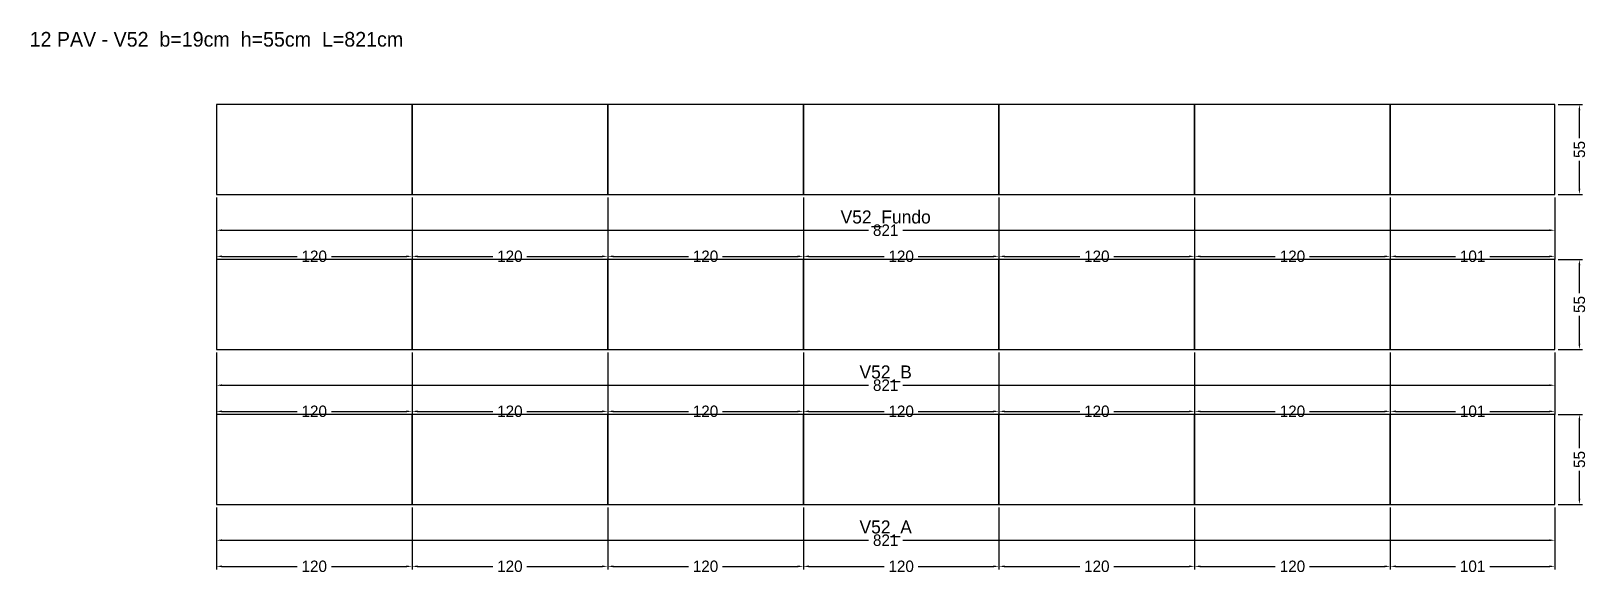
# Model space of a CAD drawing. Header units: metres. Extents: x -114 to 841, y -43 to 290.
import ezdxf

# ---------------------------------------------------------------- set-up
doc = ezdxf.new("R2010")
doc.units = ezdxf.units.M
for name, color, linetype in [('COTA', 3, 'Continuous'), ('NOMENCLATURA', 2, 'Continuous'), ('Paineis', 7, 'Continuous'), ('Texto Secao', 2, 'Continuous')]:
    doc.layers.add(name, color=color, linetype=linetype)
doc.dimstyles.new('COTA_VIG', dxfattribs={"dimtxt": 7, "dimasz": 3.5, "dimexe": 2, "dimexo": 2, "dimgap": 1.5, "dimtad": 1, "dimdec": 1, "dimcen": 2.5, "dimclrd": 3, "dimclre": 3, "dimclrt": 3, "dimazin": 3, "dimtfac": 1, "dimtmove": 0, "dimatfit": 3})

# ---------------------------------------------------------------- blocks, each defined once
blk = doc.blocks.new('_CLOSEDFILLED')
at = {"color": 0, "linetype": 'BYBLOCK'}
blk.add_solid([(-1, 0.16), (0, 0), (-1, -0.16)], dxfattribs=at)
blk = doc.blocks.new('*D1')
at = {"color": 3}
for p, q in [((0, -2), (0, -24)), ((821, -2), (821, -24)), ((3.5, -22), (400, -22)), ((421, -22), (817.5, -22))]:
    blk.add_line(p, q, dxfattribs=at)
at = {"layer": 'Defpoints'}
for p in [(0, 0), (821, 0), (0, -22)]:
    blk.add_point(p, dxfattribs=at)
at = {"layer": 'COTA', "color": 3, "xscale": 3.5, "yscale": 3.5, "rotation": 180}
blk.add_blockref('_CLOSEDFILLED', (0, -22), dxfattribs=at)
at = {"layer": 'COTA', "color": 3, "xscale": 3.5, "yscale": 3.5}
blk.add_blockref('_CLOSEDFILLED', (821, -22), dxfattribs=at)
at = {"layer": 'COTA', "color": 3, "insert": (410.5, -22), "char_height": 7, "attachment_point": 5}
blk.add_mtext('821', dxfattribs=at)
blk = doc.blocks.new('*D2')
at = {"color": 3}
for p, q in [((0, -2), (0, -40)), ((120, -2), (120, -40)), ((3.5, -38), (49.5, -38)), ((70.5, -38), (116.5, -38))]:
    blk.add_line(p, q, dxfattribs=at)
at = {"layer": 'Defpoints'}
for p in [(0, 0), (120, 0), (0, -38)]:
    blk.add_point(p, dxfattribs=at)
at = {"layer": 'COTA', "color": 3, "xscale": 3.5, "yscale": 3.5, "rotation": 180}
blk.add_blockref('_CLOSEDFILLED', (0, -38), dxfattribs=at)
at = {"layer": 'COTA', "color": 3, "xscale": 3.5, "yscale": 3.5}
blk.add_blockref('_CLOSEDFILLED', (120, -38), dxfattribs=at)
at = {"layer": 'COTA', "color": 3, "insert": (60, -38), "char_height": 7, "attachment_point": 5}
blk.add_mtext('120', dxfattribs=at)
blk = doc.blocks.new('*D3')
at = {"color": 3}
for p, q in [((120, -2), (120, -40)), ((240, -2), (240, -40)), ((123.5, -38), (169.5, -38)), ((190.5, -38), (236.5, -38))]:
    blk.add_line(p, q, dxfattribs=at)
at = {"layer": 'Defpoints'}
for p in [(120, 0), (240, 0), (120, -38)]:
    blk.add_point(p, dxfattribs=at)
at = {"layer": 'COTA', "color": 3, "xscale": 3.5, "yscale": 3.5, "rotation": 180}
blk.add_blockref('_CLOSEDFILLED', (120, -38), dxfattribs=at)
at = {"layer": 'COTA', "color": 3, "xscale": 3.5, "yscale": 3.5}
blk.add_blockref('_CLOSEDFILLED', (240, -38), dxfattribs=at)
at = {"layer": 'COTA', "color": 3, "insert": (180, -38), "char_height": 7, "attachment_point": 5}
blk.add_mtext('120', dxfattribs=at)
blk = doc.blocks.new('*D4')
at = {"color": 3}
for p, q in [((240, -2), (240, -40)), ((360, -2), (360, -40)), ((243.5, -38), (289.5, -38)), ((310.5, -38), (356.5, -38))]:
    blk.add_line(p, q, dxfattribs=at)
at = {"layer": 'Defpoints'}
for p in [(240, 0), (360, 0), (240, -38)]:
    blk.add_point(p, dxfattribs=at)
at = {"layer": 'COTA', "color": 3, "xscale": 3.5, "yscale": 3.5, "rotation": 180}
blk.add_blockref('_CLOSEDFILLED', (240, -38), dxfattribs=at)
at = {"layer": 'COTA', "color": 3, "xscale": 3.5, "yscale": 3.5}
blk.add_blockref('_CLOSEDFILLED', (360, -38), dxfattribs=at)
at = {"layer": 'COTA', "color": 3, "insert": (300, -38), "char_height": 7, "attachment_point": 5}
blk.add_mtext('120', dxfattribs=at)
blk = doc.blocks.new('*D5')
at = {"color": 3}
for p, q in [((360, -2), (360, -40)), ((480, -2), (480, -40)), ((363.5, -38), (409.5, -38)), ((430.5, -38), (476.5, -38))]:
    blk.add_line(p, q, dxfattribs=at)
at = {"layer": 'Defpoints'}
for p in [(360, 0), (480, 0), (360, -38)]:
    blk.add_point(p, dxfattribs=at)
at = {"layer": 'COTA', "color": 3, "xscale": 3.5, "yscale": 3.5, "rotation": 180}
blk.add_blockref('_CLOSEDFILLED', (360, -38), dxfattribs=at)
at = {"layer": 'COTA', "color": 3, "xscale": 3.5, "yscale": 3.5}
blk.add_blockref('_CLOSEDFILLED', (480, -38), dxfattribs=at)
at = {"layer": 'COTA', "color": 3, "insert": (420, -38), "char_height": 7, "attachment_point": 5}
blk.add_mtext('120', dxfattribs=at)
blk = doc.blocks.new('*D6')
at = {"color": 3}
for p, q in [((480, -2), (480, -40)), ((600, -2), (600, -40)), ((483.5, -38), (529.5, -38)), ((550.5, -38), (596.5, -38))]:
    blk.add_line(p, q, dxfattribs=at)
at = {"layer": 'Defpoints'}
for p in [(480, 0), (600, 0), (480, -38)]:
    blk.add_point(p, dxfattribs=at)
at = {"layer": 'COTA', "color": 3, "xscale": 3.5, "yscale": 3.5, "rotation": 180}
blk.add_blockref('_CLOSEDFILLED', (480, -38), dxfattribs=at)
at = {"layer": 'COTA', "color": 3, "xscale": 3.5, "yscale": 3.5}
blk.add_blockref('_CLOSEDFILLED', (600, -38), dxfattribs=at)
at = {"layer": 'COTA', "color": 3, "insert": (540, -38), "char_height": 7, "attachment_point": 5}
blk.add_mtext('120', dxfattribs=at)
blk = doc.blocks.new('*D7')
at = {"color": 3}
for p, q in [((600, -2), (600, -40)), ((720, -2), (720, -40)), ((603.5, -38), (649.5, -38)), ((670.5, -38), (716.5, -38))]:
    blk.add_line(p, q, dxfattribs=at)
at = {"layer": 'Defpoints'}
for p in [(600, 0), (720, 0), (600, -38)]:
    blk.add_point(p, dxfattribs=at)
at = {"layer": 'COTA', "color": 3, "xscale": 3.5, "yscale": 3.5, "rotation": 180}
blk.add_blockref('_CLOSEDFILLED', (600, -38), dxfattribs=at)
at = {"layer": 'COTA', "color": 3, "xscale": 3.5, "yscale": 3.5}
blk.add_blockref('_CLOSEDFILLED', (720, -38), dxfattribs=at)
at = {"layer": 'COTA', "color": 3, "insert": (660, -38), "char_height": 7, "attachment_point": 5}
blk.add_mtext('120', dxfattribs=at)
blk = doc.blocks.new('*D8')
at = {"color": 3}
for p, q in [((720, -2), (720, -40)), ((821, -2), (821, -40)), ((723.5, -38), (760, -38)), ((781, -38), (817.5, -38))]:
    blk.add_line(p, q, dxfattribs=at)
at = {"layer": 'Defpoints'}
for p in [(720, 0), (821, 0), (720, -38)]:
    blk.add_point(p, dxfattribs=at)
at = {"layer": 'COTA', "color": 3, "xscale": 3.5, "yscale": 3.5, "rotation": 180}
blk.add_blockref('_CLOSEDFILLED', (720, -38), dxfattribs=at)
at = {"layer": 'COTA', "color": 3, "xscale": 3.5, "yscale": 3.5}
blk.add_blockref('_CLOSEDFILLED', (821, -38), dxfattribs=at)
at = {"layer": 'COTA', "color": 3, "insert": (770.5, -38), "char_height": 7, "attachment_point": 5}
blk.add_mtext('101', dxfattribs=at)
blk = doc.blocks.new('*D9')
at = {"color": 3}
for p, q in [((823, 55), (838, 55)), ((836, 34.5), (836, 51.5)), ((836, 3.5), (836, 20.5)), ((823, 0), (838, 0))]:
    blk.add_line(p, q, dxfattribs=at)
at = {"layer": 'Defpoints'}
for p in [(821, 55), (821, 0), (836, 0)]:
    blk.add_point(p, dxfattribs=at)
at = {"layer": 'COTA', "color": 3, "xscale": 3.5, "yscale": 3.5}
for p, rotation in [((836, 55), 90), ((836, 0), 270)]:
    blk.add_blockref('_CLOSEDFILLED', p, dxfattribs=dict(at, rotation=rotation))
at = {"layer": 'COTA', "color": 3, "insert": (836, 27.5), "char_height": 7, "attachment_point": 5, "rotation": 90}
blk.add_mtext('55', dxfattribs=at)
blk = doc.blocks.new('*D10')
at = {"color": 3}
for p, q in [((0, 93), (0, 71)), ((821, 93), (821, 71)), ((3.5, 73), (400, 73)), ((421, 73), (817.5, 73))]:
    blk.add_line(p, q, dxfattribs=at)
at = {"layer": 'Defpoints'}
for p in [(0, 95), (821, 95), (0, 73)]:
    blk.add_point(p, dxfattribs=at)
at = {"layer": 'COTA', "color": 3, "xscale": 3.5, "yscale": 3.5, "rotation": 180}
blk.add_blockref('_CLOSEDFILLED', (0, 73), dxfattribs=at)
at = {"layer": 'COTA', "color": 3, "xscale": 3.5, "yscale": 3.5}
blk.add_blockref('_CLOSEDFILLED', (821, 73), dxfattribs=at)
at = {"layer": 'COTA', "color": 3, "insert": (410.5, 73), "char_height": 7, "attachment_point": 5}
blk.add_mtext('821', dxfattribs=at)
blk = doc.blocks.new('*D11')
at = {"color": 3}
for p, q in [((0, 93), (0, 55)), ((120, 93), (120, 55)), ((3.5, 57), (49.5, 57)), ((70.5, 57), (116.5, 57))]:
    blk.add_line(p, q, dxfattribs=at)
at = {"layer": 'Defpoints'}
for p in [(0, 95), (120, 95), (0, 57)]:
    blk.add_point(p, dxfattribs=at)
at = {"layer": 'COTA', "color": 3, "xscale": 3.5, "yscale": 3.5, "rotation": 180}
blk.add_blockref('_CLOSEDFILLED', (0, 57), dxfattribs=at)
at = {"layer": 'COTA', "color": 3, "xscale": 3.5, "yscale": 3.5}
blk.add_blockref('_CLOSEDFILLED', (120, 57), dxfattribs=at)
at = {"layer": 'COTA', "color": 3, "insert": (60, 57), "char_height": 7, "attachment_point": 5}
blk.add_mtext('120', dxfattribs=at)
blk = doc.blocks.new('*D12')
at = {"color": 3}
for p, q in [((120, 93), (120, 55)), ((240, 93), (240, 55)), ((123.5, 57), (169.5, 57)), ((190.5, 57), (236.5, 57))]:
    blk.add_line(p, q, dxfattribs=at)
at = {"layer": 'Defpoints'}
for p in [(120, 95), (240, 95), (120, 57)]:
    blk.add_point(p, dxfattribs=at)
at = {"layer": 'COTA', "color": 3, "xscale": 3.5, "yscale": 3.5, "rotation": 180}
blk.add_blockref('_CLOSEDFILLED', (120, 57), dxfattribs=at)
at = {"layer": 'COTA', "color": 3, "xscale": 3.5, "yscale": 3.5}
blk.add_blockref('_CLOSEDFILLED', (240, 57), dxfattribs=at)
at = {"layer": 'COTA', "color": 3, "insert": (180, 57), "char_height": 7, "attachment_point": 5}
blk.add_mtext('120', dxfattribs=at)
blk = doc.blocks.new('*D13')
at = {"color": 3}
for p, q in [((240, 93), (240, 55)), ((360, 93), (360, 55)), ((243.5, 57), (289.5, 57)), ((310.5, 57), (356.5, 57))]:
    blk.add_line(p, q, dxfattribs=at)
at = {"layer": 'Defpoints'}
for p in [(240, 95), (360, 95), (240, 57)]:
    blk.add_point(p, dxfattribs=at)
at = {"layer": 'COTA', "color": 3, "xscale": 3.5, "yscale": 3.5, "rotation": 180}
blk.add_blockref('_CLOSEDFILLED', (240, 57), dxfattribs=at)
at = {"layer": 'COTA', "color": 3, "xscale": 3.5, "yscale": 3.5}
blk.add_blockref('_CLOSEDFILLED', (360, 57), dxfattribs=at)
at = {"layer": 'COTA', "color": 3, "insert": (300, 57), "char_height": 7, "attachment_point": 5}
blk.add_mtext('120', dxfattribs=at)
blk = doc.blocks.new('*D14')
at = {"color": 3}
for p, q in [((360, 93), (360, 55)), ((480, 93), (480, 55)), ((363.5, 57), (409.5, 57)), ((430.5, 57), (476.5, 57))]:
    blk.add_line(p, q, dxfattribs=at)
at = {"layer": 'Defpoints'}
for p in [(360, 95), (480, 95), (360, 57)]:
    blk.add_point(p, dxfattribs=at)
at = {"layer": 'COTA', "color": 3, "xscale": 3.5, "yscale": 3.5, "rotation": 180}
blk.add_blockref('_CLOSEDFILLED', (360, 57), dxfattribs=at)
at = {"layer": 'COTA', "color": 3, "xscale": 3.5, "yscale": 3.5}
blk.add_blockref('_CLOSEDFILLED', (480, 57), dxfattribs=at)
at = {"layer": 'COTA', "color": 3, "insert": (420, 57), "char_height": 7, "attachment_point": 5}
blk.add_mtext('120', dxfattribs=at)
blk = doc.blocks.new('*D15')
at = {"color": 3}
for p, q in [((480, 93), (480, 55)), ((600, 93), (600, 55)), ((483.5, 57), (529.5, 57)), ((550.5, 57), (596.5, 57))]:
    blk.add_line(p, q, dxfattribs=at)
at = {"layer": 'Defpoints'}
for p in [(480, 95), (600, 95), (480, 57)]:
    blk.add_point(p, dxfattribs=at)
at = {"layer": 'COTA', "color": 3, "xscale": 3.5, "yscale": 3.5, "rotation": 180}
blk.add_blockref('_CLOSEDFILLED', (480, 57), dxfattribs=at)
at = {"layer": 'COTA', "color": 3, "xscale": 3.5, "yscale": 3.5}
blk.add_blockref('_CLOSEDFILLED', (600, 57), dxfattribs=at)
at = {"layer": 'COTA', "color": 3, "insert": (540, 57), "char_height": 7, "attachment_point": 5}
blk.add_mtext('120', dxfattribs=at)
blk = doc.blocks.new('*D16')
at = {"color": 3}
for p, q in [((600, 93), (600, 55)), ((720, 93), (720, 55)), ((603.5, 57), (649.5, 57)), ((670.5, 57), (716.5, 57))]:
    blk.add_line(p, q, dxfattribs=at)
at = {"layer": 'Defpoints'}
for p in [(600, 95), (720, 95), (600, 57)]:
    blk.add_point(p, dxfattribs=at)
at = {"layer": 'COTA', "color": 3, "xscale": 3.5, "yscale": 3.5, "rotation": 180}
blk.add_blockref('_CLOSEDFILLED', (600, 57), dxfattribs=at)
at = {"layer": 'COTA', "color": 3, "xscale": 3.5, "yscale": 3.5}
blk.add_blockref('_CLOSEDFILLED', (720, 57), dxfattribs=at)
at = {"layer": 'COTA', "color": 3, "insert": (660, 57), "char_height": 7, "attachment_point": 5}
blk.add_mtext('120', dxfattribs=at)
blk = doc.blocks.new('*D17')
at = {"color": 3}
for p, q in [((720, 93), (720, 55)), ((821, 93), (821, 55)), ((723.5, 57), (760, 57)), ((781, 57), (817.5, 57))]:
    blk.add_line(p, q, dxfattribs=at)
at = {"layer": 'Defpoints'}
for p in [(720, 95), (821, 95), (720, 57)]:
    blk.add_point(p, dxfattribs=at)
at = {"layer": 'COTA', "color": 3, "xscale": 3.5, "yscale": 3.5, "rotation": 180}
blk.add_blockref('_CLOSEDFILLED', (720, 57), dxfattribs=at)
at = {"layer": 'COTA', "color": 3, "xscale": 3.5, "yscale": 3.5}
blk.add_blockref('_CLOSEDFILLED', (821, 57), dxfattribs=at)
at = {"layer": 'COTA', "color": 3, "insert": (770.5, 57), "char_height": 7, "attachment_point": 5}
blk.add_mtext('101', dxfattribs=at)
blk = doc.blocks.new('*D18')
at = {"color": 3}
for p, q in [((823, 150), (838, 150)), ((836, 129.5), (836, 146.5)), ((836, 98.5), (836, 115.5)), ((823, 95), (838, 95))]:
    blk.add_line(p, q, dxfattribs=at)
at = {"layer": 'Defpoints'}
for p in [(821, 150), (821, 95), (836, 95)]:
    blk.add_point(p, dxfattribs=at)
at = {"layer": 'COTA', "color": 3, "xscale": 3.5, "yscale": 3.5}
for p, rotation in [((836, 150), 90), ((836, 95), 270)]:
    blk.add_blockref('_CLOSEDFILLED', p, dxfattribs=dict(at, rotation=rotation))
at = {"layer": 'COTA', "color": 3, "insert": (836, 122.5), "char_height": 7, "attachment_point": 5, "rotation": 90}
blk.add_mtext('55', dxfattribs=at)
blk = doc.blocks.new('*D19')
at = {"color": 3}
for p, q in [((0, 188), (0, 166)), ((821, 188), (821, 166)), ((3.5, 168), (400, 168)), ((421, 168), (817.5, 168))]:
    blk.add_line(p, q, dxfattribs=at)
at = {"layer": 'Defpoints'}
for p in [(0, 190), (821, 190), (0, 168)]:
    blk.add_point(p, dxfattribs=at)
at = {"layer": 'COTA', "color": 3, "xscale": 3.5, "yscale": 3.5, "rotation": 180}
blk.add_blockref('_CLOSEDFILLED', (0, 168), dxfattribs=at)
at = {"layer": 'COTA', "color": 3, "xscale": 3.5, "yscale": 3.5}
blk.add_blockref('_CLOSEDFILLED', (821, 168), dxfattribs=at)
at = {"layer": 'COTA', "color": 3, "insert": (410.5, 168), "char_height": 7, "attachment_point": 5}
blk.add_mtext('821', dxfattribs=at)
blk = doc.blocks.new('*D20')
at = {"color": 3}
for p, q in [((0, 188), (0, 150)), ((120, 188), (120, 150)), ((3.5, 152), (49.5, 152)), ((70.5, 152), (116.5, 152))]:
    blk.add_line(p, q, dxfattribs=at)
at = {"layer": 'Defpoints'}
for p in [(0, 190), (120, 190), (0, 152)]:
    blk.add_point(p, dxfattribs=at)
at = {"layer": 'COTA', "color": 3, "xscale": 3.5, "yscale": 3.5, "rotation": 180}
blk.add_blockref('_CLOSEDFILLED', (0, 152), dxfattribs=at)
at = {"layer": 'COTA', "color": 3, "xscale": 3.5, "yscale": 3.5}
blk.add_blockref('_CLOSEDFILLED', (120, 152), dxfattribs=at)
at = {"layer": 'COTA', "color": 3, "insert": (60, 152), "char_height": 7, "attachment_point": 5}
blk.add_mtext('120', dxfattribs=at)
blk = doc.blocks.new('*D21')
at = {"color": 3}
for p, q in [((120, 188), (120, 150)), ((240, 188), (240, 150)), ((123.5, 152), (169.5, 152)), ((190.5, 152), (236.5, 152))]:
    blk.add_line(p, q, dxfattribs=at)
at = {"layer": 'Defpoints'}
for p in [(120, 190), (240, 190), (120, 152)]:
    blk.add_point(p, dxfattribs=at)
at = {"layer": 'COTA', "color": 3, "xscale": 3.5, "yscale": 3.5, "rotation": 180}
blk.add_blockref('_CLOSEDFILLED', (120, 152), dxfattribs=at)
at = {"layer": 'COTA', "color": 3, "xscale": 3.5, "yscale": 3.5}
blk.add_blockref('_CLOSEDFILLED', (240, 152), dxfattribs=at)
at = {"layer": 'COTA', "color": 3, "insert": (180, 152), "char_height": 7, "attachment_point": 5}
blk.add_mtext('120', dxfattribs=at)
blk = doc.blocks.new('*D22')
at = {"color": 3}
for p, q in [((240, 188), (240, 150)), ((360, 188), (360, 150)), ((243.5, 152), (289.5, 152)), ((310.5, 152), (356.5, 152))]:
    blk.add_line(p, q, dxfattribs=at)
at = {"layer": 'Defpoints'}
for p in [(240, 190), (360, 190), (240, 152)]:
    blk.add_point(p, dxfattribs=at)
at = {"layer": 'COTA', "color": 3, "xscale": 3.5, "yscale": 3.5, "rotation": 180}
blk.add_blockref('_CLOSEDFILLED', (240, 152), dxfattribs=at)
at = {"layer": 'COTA', "color": 3, "xscale": 3.5, "yscale": 3.5}
blk.add_blockref('_CLOSEDFILLED', (360, 152), dxfattribs=at)
at = {"layer": 'COTA', "color": 3, "insert": (300, 152), "char_height": 7, "attachment_point": 5}
blk.add_mtext('120', dxfattribs=at)
blk = doc.blocks.new('*D23')
at = {"color": 3}
for p, q in [((360, 188), (360, 150)), ((480, 188), (480, 150)), ((363.5, 152), (409.5, 152)), ((430.5, 152), (476.5, 152))]:
    blk.add_line(p, q, dxfattribs=at)
at = {"layer": 'Defpoints'}
for p in [(360, 190), (480, 190), (360, 152)]:
    blk.add_point(p, dxfattribs=at)
at = {"layer": 'COTA', "color": 3, "xscale": 3.5, "yscale": 3.5, "rotation": 180}
blk.add_blockref('_CLOSEDFILLED', (360, 152), dxfattribs=at)
at = {"layer": 'COTA', "color": 3, "xscale": 3.5, "yscale": 3.5}
blk.add_blockref('_CLOSEDFILLED', (480, 152), dxfattribs=at)
at = {"layer": 'COTA', "color": 3, "insert": (420, 152), "char_height": 7, "attachment_point": 5}
blk.add_mtext('120', dxfattribs=at)
blk = doc.blocks.new('*D24')
at = {"color": 3}
for p, q in [((480, 188), (480, 150)), ((600, 188), (600, 150)), ((483.5, 152), (529.5, 152)), ((550.5, 152), (596.5, 152))]:
    blk.add_line(p, q, dxfattribs=at)
at = {"layer": 'Defpoints'}
for p in [(480, 190), (600, 190), (480, 152)]:
    blk.add_point(p, dxfattribs=at)
at = {"layer": 'COTA', "color": 3, "xscale": 3.5, "yscale": 3.5, "rotation": 180}
blk.add_blockref('_CLOSEDFILLED', (480, 152), dxfattribs=at)
at = {"layer": 'COTA', "color": 3, "xscale": 3.5, "yscale": 3.5}
blk.add_blockref('_CLOSEDFILLED', (600, 152), dxfattribs=at)
at = {"layer": 'COTA', "color": 3, "insert": (540, 152), "char_height": 7, "attachment_point": 5}
blk.add_mtext('120', dxfattribs=at)
blk = doc.blocks.new('*D25')
at = {"color": 3}
for p, q in [((600, 188), (600, 150)), ((720, 188), (720, 150)), ((603.5, 152), (649.5, 152)), ((670.5, 152), (716.5, 152))]:
    blk.add_line(p, q, dxfattribs=at)
at = {"layer": 'Defpoints'}
for p in [(600, 190), (720, 190), (600, 152)]:
    blk.add_point(p, dxfattribs=at)
at = {"layer": 'COTA', "color": 3, "xscale": 3.5, "yscale": 3.5, "rotation": 180}
blk.add_blockref('_CLOSEDFILLED', (600, 152), dxfattribs=at)
at = {"layer": 'COTA', "color": 3, "xscale": 3.5, "yscale": 3.5}
blk.add_blockref('_CLOSEDFILLED', (720, 152), dxfattribs=at)
at = {"layer": 'COTA', "color": 3, "insert": (660, 152), "char_height": 7, "attachment_point": 5}
blk.add_mtext('120', dxfattribs=at)
blk = doc.blocks.new('*D26')
at = {"color": 3}
for p, q in [((720, 188), (720, 150)), ((821, 188), (821, 150)), ((723.5, 152), (760, 152)), ((781, 152), (817.5, 152))]:
    blk.add_line(p, q, dxfattribs=at)
at = {"layer": 'Defpoints'}
for p in [(720, 190), (821, 190), (720, 152)]:
    blk.add_point(p, dxfattribs=at)
at = {"layer": 'COTA', "color": 3, "xscale": 3.5, "yscale": 3.5, "rotation": 180}
blk.add_blockref('_CLOSEDFILLED', (720, 152), dxfattribs=at)
at = {"layer": 'COTA', "color": 3, "xscale": 3.5, "yscale": 3.5}
blk.add_blockref('_CLOSEDFILLED', (821, 152), dxfattribs=at)
at = {"layer": 'COTA', "color": 3, "insert": (770.5, 152), "char_height": 7, "attachment_point": 5}
blk.add_mtext('101', dxfattribs=at)
blk = doc.blocks.new('*D27')
at = {"color": 3}
for p, q in [((823, 245), (838, 245)), ((836, 224.5), (836, 241.5)), ((836, 193.5), (836, 210.5)), ((823, 190), (838, 190))]:
    blk.add_line(p, q, dxfattribs=at)
at = {"layer": 'Defpoints'}
for p in [(821, 245), (821, 190), (836, 190)]:
    blk.add_point(p, dxfattribs=at)
at = {"layer": 'COTA', "color": 3, "xscale": 3.5, "yscale": 3.5}
for p, rotation in [((836, 245), 90), ((836, 190), 270)]:
    blk.add_blockref('_CLOSEDFILLED', p, dxfattribs=dict(at, rotation=rotation))
at = {"layer": 'COTA', "color": 3, "insert": (836, 217.5), "char_height": 7, "attachment_point": 5, "rotation": 90}
blk.add_mtext('55', dxfattribs=at)

msp = doc.modelspace()

# ---------------------------------------------------------------- linework, layer by layer
at = {"layer": 'Paineis'}
for points in [[(0, 190), (120, 190), (120, 245), (0, 245)], [(120, 190), (240, 190), (240, 245), (120, 245)], [(240, 190), (360, 190), (360, 245), (240, 245)], [(360, 190), (480, 190), (480, 245), (360, 245)], [(480, 190), (600, 190), (600, 245), (480, 245)], [(600, 190), (720, 190), (720, 245), (600, 245)], [(720, 190), (821, 190), (821, 245), (720, 245)], [(0, 95), (120, 95), (120, 150), (0, 150)], [(120, 95), (240, 95), (240, 150), (120, 150)], [(240, 95), (360, 95), (360, 150), (240, 150)], [(360, 95), (480, 95), (480, 150), (360, 150)], [(480, 95), (600, 95), (600, 150), (480, 150)], [(600, 95), (720, 95), (720, 150), (600, 150)], [(720, 95), (821, 95), (821, 150), (720, 150)], [(0, 0), (120, 0), (120, 55), (0, 55)], [(120, 0), (240, 0), (240, 55), (120, 55)], [(240, 0), (360, 0), (360, 55), (240, 55)], [(360, 0), (480, 0), (480, 55), (360, 55)], [(480, 0), (600, 0), (600, 55), (480, 55)], [(600, 0), (720, 0), (720, 55), (600, 55)], [(720, 0), (821, 0), (821, 55), (720, 55)]]:
    msp.add_lwpolyline(points, close=True, dxfattribs=at)

# ---------------------------------------------------------------- texts
at = {"layer": 'NOMENCLATURA', "insert": (0, 285), "char_height": 9, "width": 841, "attachment_point": 5}
msp.add_mtext('12 PAV - V52  b=19cm  h=55cm  L=821cm', dxfattribs=at)
at = {"layer": 'Texto Secao', "char_height": 8, "width": 841, "attachment_point": 5}
for s, insert in [('V52_Fundo', (410.5, 175)), ('V52_B', (410.5, 80)), ('V52_A', (410.5, -15))]:
    msp.add_mtext(s, dxfattribs=dict(at, insert=insert))

# ---------------------------------------------------------------- dimensions: what is measured, and where the dimension line sits
at = {"layer": 'COTA'}
for base, p1, p2, picture, middle in [((836, 190), (821, 190), (821, 245), '*D27', (836, 217.5)), ((836, 95), (821, 95), (821, 150), '*D18', (836, 122.5)), ((836, 0), (821, 0), (821, 55), '*D9', (836, 27.5))]:
    dim = msp.add_linear_dim(base=base, p1=p1, p2=p2, angle=90, dimstyle='COTA_VIG', dxfattribs=at)
    dim.commit()
    dim.dimension.update_dxf_attribs({"geometry": picture, "text_midpoint": middle})
for base, p1, p2, picture, middle in [((0, 168), (0, 190), (821, 190), '*D19', (410.5, 168)), ((0, 152), (0, 190), (120, 190), '*D20', (60, 152)), ((120, 152), (120, 190), (240, 190), '*D21', (180, 152)), ((240, 152), (240, 190), (360, 190), '*D22', (300, 152)), ((360, 152), (360, 190), (480, 190), '*D23', (420, 152)), ((480, 152), (480, 190), (600, 190), '*D24', (540, 152)), ((600, 152), (600, 190), (720, 190), '*D25', (660, 152)), ((720, 152), (720, 190), (821, 190), '*D26', (770.5, 152)), ((0, 73), (0, 95), (821, 95), '*D10', (410.5, 73)), ((0, 57), (0, 95), (120, 95), '*D11', (60, 57)), ((120, 57), (120, 95), (240, 95), '*D12', (180, 57)), ((240, 57), (240, 95), (360, 95), '*D13', (300, 57)), ((360, 57), (360, 95), (480, 95), '*D14', (420, 57)), ((480, 57), (480, 95), (600, 95), '*D15', (540, 57)), ((600, 57), (600, 95), (720, 95), '*D16', (660, 57)), ((720, 57), (720, 95), (821, 95), '*D17', (770.5, 57)), ((0, -22), (0, 0), (821, 0), '*D1', (410.5, -22)), ((0, -38), (0, 0), (120, 0), '*D2', (60, -38)), ((120, -38), (120, 0), (240, 0), '*D3', (180, -38)), ((240, -38), (240, 0), (360, 0), '*D4', (300, -38)), ((360, -38), (360, 0), (480, 0), '*D5', (420, -38)), ((480, -38), (480, 0), (600, 0), '*D6', (540, -38)), ((600, -38), (600, 0), (720, 0), '*D7', (660, -38)), ((720, -38), (720, 0), (821, 0), '*D8', (770.5, -38))]:
    dim = msp.add_linear_dim(base=base, p1=p1, p2=p2, dimstyle='COTA_VIG', dxfattribs=at)
    dim.commit()
    dim.dimension.update_dxf_attribs({"geometry": picture, "text_midpoint": middle})

doc.saveas('drawing.dxf')
